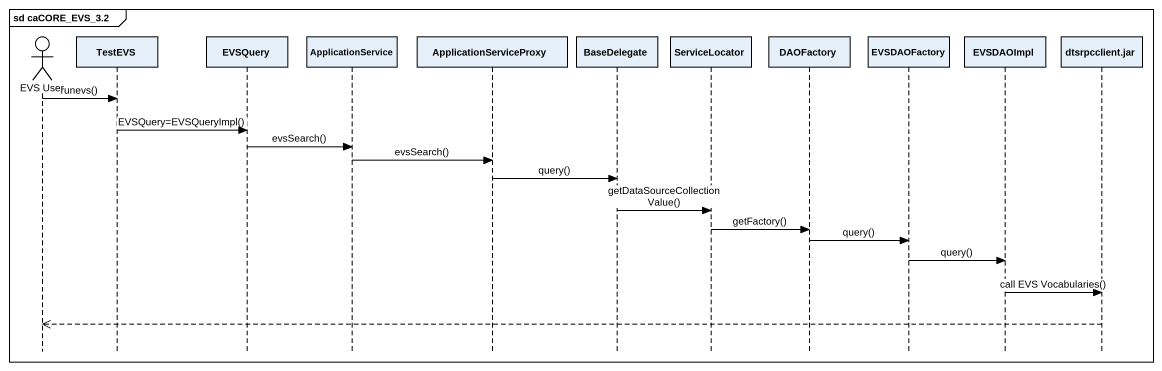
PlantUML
@startuml
mainframe sd caCORE_EVS_3.2
hide footbox
actor "EVS User" as EVS_User
participant TestEVS
participant EVSQuery
participant ApplicationService
participant ApplicationServiceProxy
participant BaseDelegate
participant ServiceLocator
participant DAOFactory
participant EVSDAOFactory
participant EVSDAOImpl
participant "dtsrpcclient.jar" as dtsrpcclient_jar

EVS_User -> TestEVS : runevs()
TestEVS -> EVSQuery : EVSQuery=EVSQueryImpl()
EVSQuery -> ApplicationService : evsSearch()
ApplicationService -> ApplicationServiceProxy : evsSearch()
ApplicationServiceProxy -> BaseDelegate : query()
BaseDelegate -> ServiceLocator : getDataSourceCollectionValue()
ServiceLocator -> DAOFactory : getFactory()
DAOFactory -> EVSDAOFactory : query()
EVSDAOFactory -> EVSDAOImpl : query()
EVSDAOImpl -> dtsrpcclient_jar : call EVS Vocabularies()
dtsrpcclient_jar -->> EVS_User
@enduml
